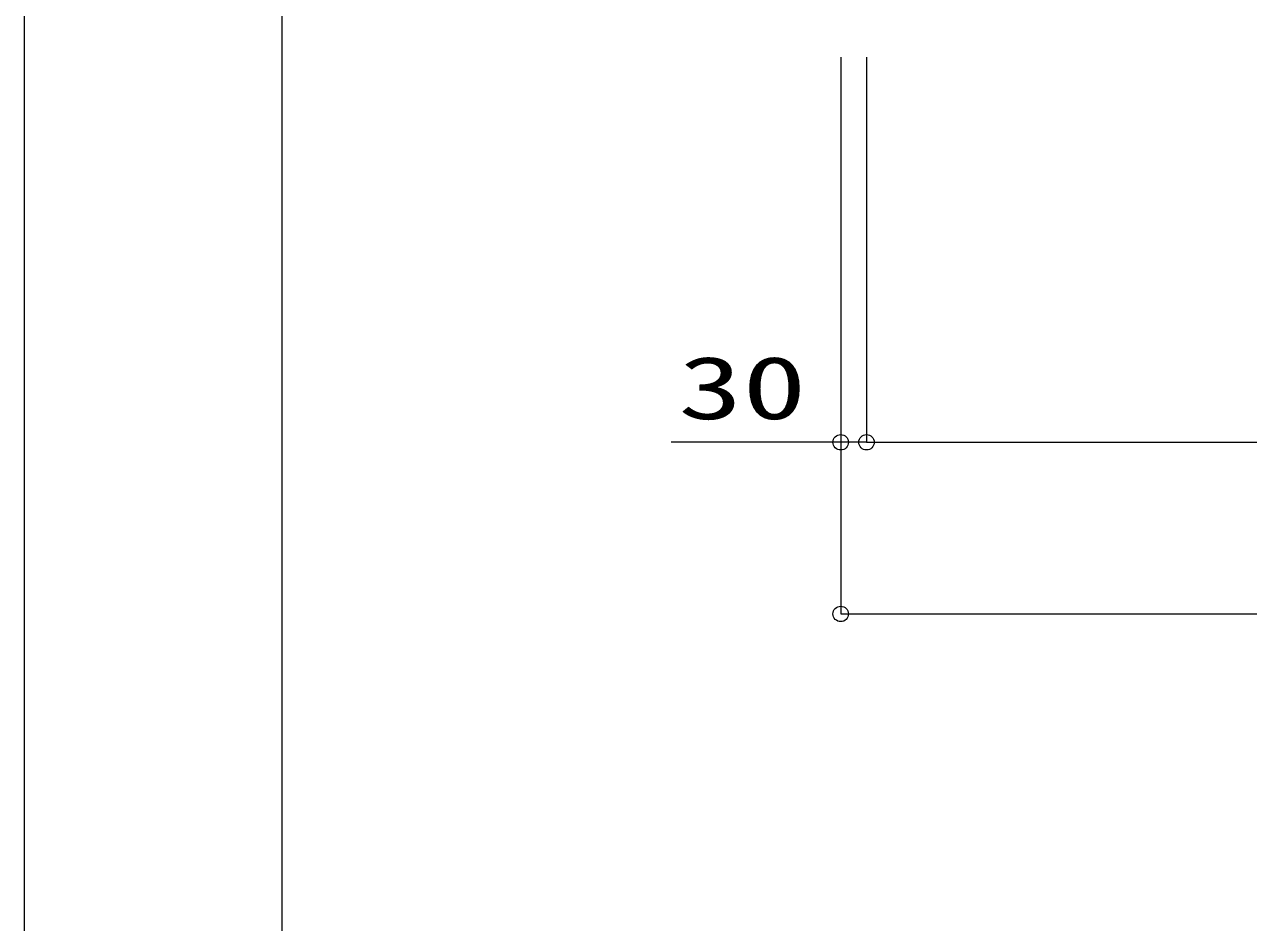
# Model space of a CAD drawing. Units: millimetres on the paper. Extents: x -305 to 305, y -152 to 152.
# Drawn here: x -301.02 to -253.47, y -117.37 to -82.48 of the extents above; entities that cross this region are included whole.
import ezdxf
from ezdxf.enums import TextEntityAlignment as Align

# ---------------------------------------------------------------- set-up
doc = ezdxf.new("R2010")
doc.units = ezdxf.units.MM
for name, color, linetype, lineweight in [('0-0_0', 7, 'Continuous', 9), ('0-2_VIEW0004', 7, 'Continuous', 9), ('0-4_図面枠', 3, 'Continuous', 9), ('0-5_DEFPOINTS', 7, 'Continuous', 9)]:
    doc.layers.add(name, color=color, linetype=linetype, lineweight=lineweight)
doc.styles.add('ＭＳ ゴシック', font='')
doc.styles.get('ＭＳ ゴシック').set_extended_font_data('MS Gothic')

# ---------------------------------------------------------------- blocks, each defined once
blk = doc.blocks.new('_ORIGIN')
at = {"layer": '0-0_0'}
blk.add_line((0, 0), (-1, 0), dxfattribs=at)
blk.add_circle((0, 0), 0.5, dxfattribs=at)

msp = doc.modelspace()

# ---------------------------------------------------------------- linework, layer by layer
at = {"layer": '0-2_VIEW0004'}
for p, q in [((-269.311, -83.753), (-269.311, -105.378)), ((-268.311, -83.753), (-268.311, -98.711)), ((-269.911, -98.711), (-270.511, -98.711)), ((-268.311, -98.711), (-269.311, -98.711)), ((-267.711, -98.711), (-267.111, -98.711)), ((-267.711, -98.711), (-208.911, -98.711)), ((-268.711, -105.378), (-207.911, -105.378))]:
    msp.add_line(p, q, dxfattribs=at)
msp.add_lwpolyline([(-269.311, -83.753), (-269.311, -98.711), (-275.893, -98.711)], dxfattribs=at)
at = {"layer": '0-4_図面枠'}
msp.add_lwpolyline([(-291.017, -138.498), (108.983, -138.498), (108.983, 138.502), (-291.017, 138.502)], close=True, dxfattribs=at)
at = {"layer": '0-5_DEFPOINTS'}
msp.add_line((-301.017, -148.498), (-301.017, 148.502), dxfattribs=at)

# ---------------------------------------------------------------- block references
at = {"layer": '0-2_VIEW0004', "xscale": 0.6, "yscale": 0.6}
msp.add_blockref('_ORIGIN', (-269.311, -98.711), dxfattribs=at)
at = {"layer": '0-2_VIEW0004', "xscale": 0.6, "yscale": 0.6, "rotation": 180}
for p in [(-268.311, -98.711), (-268.311, -98.711), (-269.311, -105.378)]:
    msp.add_blockref('_ORIGIN', p, dxfattribs=at)

# ---------------------------------------------------------------- texts
at = {"layer": '0-2_VIEW0004', "style": 'ＭＳ ゴシック', "width": 1.5}
msp.add_text('30', height=2.441, dxfattribs=at).set_placement((-275.621, -98.546), align=Align.BOTTOM_LEFT)

doc.saveas('drawing.dxf')
